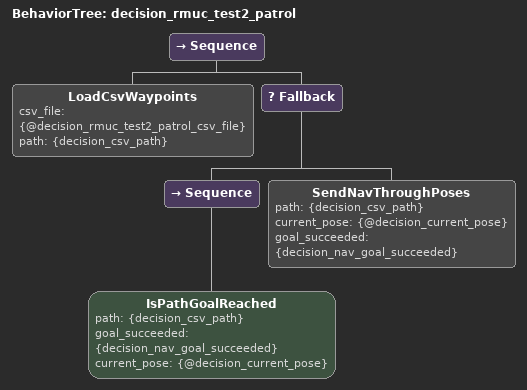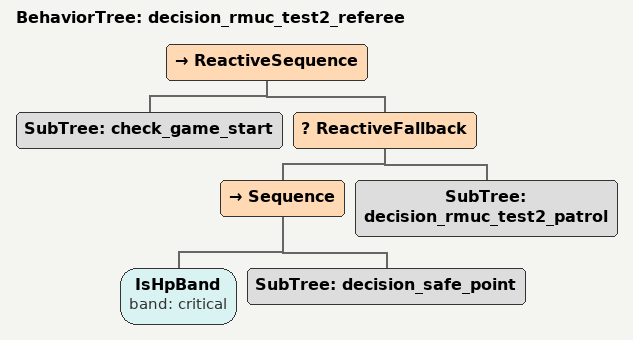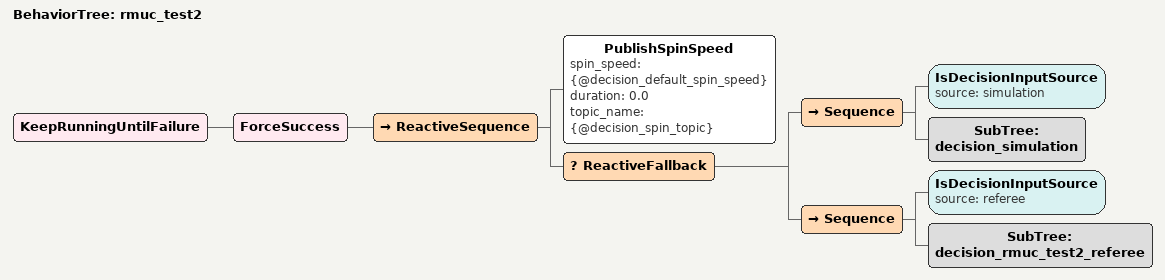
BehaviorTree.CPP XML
<?xml version="1.0" encoding="UTF-8"?>
<root BTCPP_format="4">

  <BehaviorTree ID="decision_rmuc_test2_patrol">
    <Sequence>
      <LoadCsvWaypoints csv_file="{@decision_rmuc_test2_patrol_csv_file}"
                        path="{decision_csv_path}"/>
      <Fallback>
        <Sequence>
          <IsPathGoalReached path="{decision_csv_path}"
                             goal_succeeded="{decision_nav_goal_succeeded}"
                             current_pose="{@decision_current_pose}"/>
        </Sequence>
        <SendNavThroughPoses path="{decision_csv_path}"
                             current_pose="{@decision_current_pose}"
                             goal_succeeded="{decision_nav_goal_succeeded}"/>
      </Fallback>
    </Sequence>
  </BehaviorTree>

  <BehaviorTree ID="decision_rmuc_test2_referee">
    <ReactiveSequence>
      <SubTree ID="check_game_start"/>
      <ReactiveFallback>
        <Sequence>
          <IsHpBand band="critical"/>
          <SubTree ID="decision_safe_point"/>
        </Sequence>

        <SubTree ID="decision_rmuc_test2_patrol"/>
      </ReactiveFallback>
    </ReactiveSequence>
  </BehaviorTree>

  <BehaviorTree ID="rmuc_test2">
    <KeepRunningUntilFailure>
      <ForceSuccess>
        <ReactiveSequence>
          <PublishSpinSpeed spin_speed="{@decision_default_spin_speed}"
                            duration="0.0"
                            topic_name="{@decision_spin_topic}"/>
          <ReactiveFallback>
            <Sequence>
              <IsDecisionInputSource source="simulation"/>
              <SubTree ID="decision_simulation"/>
            </Sequence>

            <Sequence>
              <IsDecisionInputSource source="referee"/>
              <SubTree ID="decision_rmuc_test2_referee"/>
            </Sequence>
          </ReactiveFallback>
        </ReactiveSequence>
      </ForceSuccess>
    </KeepRunningUntilFailure>
  </BehaviorTree>
</root>
